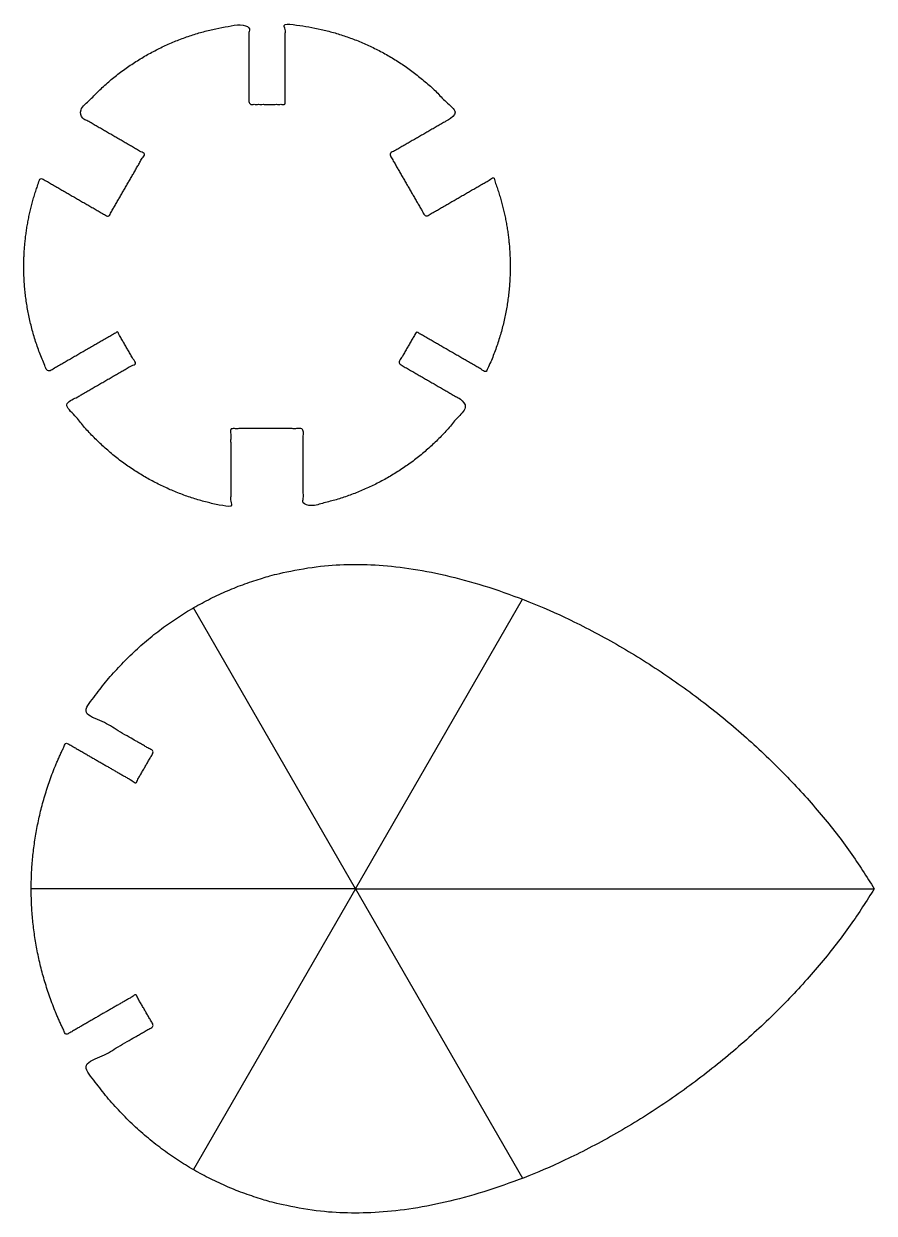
# Model space of a CAD drawing. Header units: millimetres. Extents: x 2.59 to 5.21, y 11.17 to 14.84.
import ezdxf

# ---------------------------------------------------------------- set-up
doc = ezdxf.new("R2010")
doc.units = ezdxf.units.MM
doc.layers.add('Default', color=18, linetype='Continuous', true_color=0x000000)

msp = doc.modelspace()

# ---------------------------------------------------------------- linework, layer by layer
at = {"layer": 'Default'}
for q in [(4.1245, 13.0676), (3.1091, 13.0411), (2.6091, 12.1751), (2.6091, 12.1751), (3.1091, 11.3091), (4.1245, 11.2825), (5.2088, 12.1751)]:
    msp.add_line((3.6091, 12.1751), q, dxfattribs=at)
for points, weights, knots in [([(4.0862, 14.0937), (4.0862, 14.2355), (4.0344, 14.3675), (3.9298, 14.3071), (3.8252, 14.2467), (3.7692, 14.3437), (3.7132, 14.4407), (3.8178, 14.5011), (3.9224, 14.5615), (3.7184, 14.8171), (3.3922, 14.8416), (3.3922, 14.7176), (3.3922, 14.5937), (3.3362, 14.5937), (3.2802, 14.5937), (3.2802, 14.7176), (3.2802, 14.8416), (2.954, 14.8171), (2.7499, 14.5615), (2.8545, 14.5011), (2.9591, 14.4407), (2.9031, 14.3437), (2.8471, 14.2467), (2.7425, 14.3071), (2.6379, 14.3675), (2.5862, 14.2355), (2.5862, 14.0937), (2.5862, 13.9225), (2.6605, 13.7682), (2.7678, 13.8302), (2.8751, 13.8922), (2.9031, 13.8437), (2.9311, 13.7952), (2.8238, 13.7332), (2.7165, 13.6712), (2.9007, 13.4009), (3.2242, 13.3521), (3.2242, 13.4729), (3.2242, 13.5937), (3.3362, 13.5937), (3.4482, 13.5937), (3.4482, 13.4729), (3.4482, 13.3521), (3.7716, 13.4009), (3.9559, 13.6712), (3.8485, 13.7332), (3.7412, 13.7952), (3.7692, 13.8437), (3.7972, 13.8922), (3.9045, 13.8302), (4.0119, 13.7682), (4.0862, 13.9225), (4.0862, 14.0937)], [1, 0.927376850437, 0.890767657591, 0.890767657591, 0.890767657591, 0.890767657591, 0.890767657591, 0.890767657591, 0.890767657591, 0.869525392713, 1.01025833747, 1.01025833747, 1.01025833747, 1.01025833747, 1.01025833747, 1.01025833747, 1.01025833747, 0.869525392713, 0.890767657591, 0.890767657591, 0.890767657591, 0.890767657591, 0.890767657591, 0.890767657591, 0.890767657591, 0.927376833198, 0.999999606896, 0.913612600286, 0.878184218631, 0.878184218631, 0.878184218631, 0.878184218631, 0.878184218631, 0.878184218631, 0.878184218631, 0.843666651112, 0.964690108736, 0.964690108736, 0.964690108736, 0.964690108736, 0.964690108736, 0.964690108736, 0.964690108736, 0.843666651112, 0.878184218631, 0.878184218631, 0.878184218631, 0.878184218631, 0.878184218631, 0.878184218631, 0.878184218631, 0.913612600286, 0.999999606896], [0, 0, 0, 0.29211, 0.29211, 0.533701, 0.533701, 0.757701, 0.757701, 0.999291, 0.999291, 1.606655, 1.606655, 1.854561, 1.854561, 1.966561, 1.966561, 2.214468, 2.214468, 2.821832, 2.821832, 3.063422, 3.063422, 3.287422, 3.287422, 3.528992, 3.528992, 3.821102, 3.821102, 4.168575, 4.168575, 4.416482, 4.416482, 4.528482, 4.528482, 4.776389, 4.776389, 5.377508, 5.377508, 5.619062, 5.619062, 5.843062, 5.843062, 6.084617, 6.084617, 6.685735, 6.685735, 6.933642, 6.933642, 7.045642, 7.045642, 7.293549, 7.293549, 7.641022, 7.641022, 7.641022]), ([(5.2088, 12.1751), (4.6091, 13.1751), (3.6091, 13.1751), (3.0685, 13.1751), (2.7725, 12.7228), (2.88, 12.6607), (2.9876, 12.5986), (2.9596, 12.5501), (2.9316, 12.5016), (2.824, 12.5637), (2.7165, 12.6258), (2.6091, 12.4132), (2.6091, 12.1751), (2.6091, 11.9369), (2.7165, 11.7244), (2.824, 11.7865), (2.9316, 11.8486), (2.9596, 11.8001), (2.9876, 11.7516), (2.88, 11.6895), (2.7725, 11.6274), (3.0685, 11.1751), (3.6091, 11.1751), (4.6091, 11.1751), (5.2088, 12.1751)], [1, 0.707106781187, 1, 0.817049142203, 0.862652680471, 0.862652680471, 0.862652680471, 0.862652680471, 0.862652680471, 0.862652680471, 0.862652680471, 0.896882696662, 0.985351621883, 0.896882696662, 0.862652680471, 0.862652680471, 0.862652680471, 0.862652680471, 0.862652680471, 0.862652680471, 0.862652680471, 0.817049142203, 1, 0.707106781187, 1], [0, 0, 0, 1.570796, 1.570796, 2.551968, 2.551968, 2.800399, 2.800399, 2.912399, 2.912399, 3.16083, 3.16083, 3.642345, 3.642345, 4.12386, 4.12386, 4.372291, 4.372291, 4.484291, 4.484291, 4.732722, 4.732722, 5.713893, 5.713893, 7.28469, 7.28469, 7.28469])]:
    msp.add_rational_spline(points, weights, degree=2, knots=knots, dxfattribs=at)

doc.saveas('drawing.dxf')
